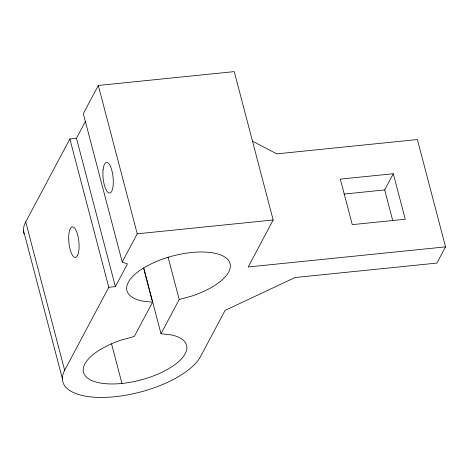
<?xml version="1.0" encoding="UTF-8"?>
<svg xmlns="http://www.w3.org/2000/svg" width="469" height="469" viewBox="0 0 469 469"><rect width="100%" height="100%" fill="white"/><g stroke="black" fill="none" stroke-linecap="round" stroke-linejoin="round"><path stroke-width="0.7" d="M24.001 233.826A72.22 29.723 -14.7 0 1 25.731 221.913L69.869 138.935L76.47 138.267L85.516 121.248M445.55 246.87L248.201 266.972L273.163 219.973L234.242 71.616L98.314 85.464L83.312 113.656L122.233 262.013L127.457 263.936L115.386 286.623L108.79 287.292L64.652 370.27A72.22 29.723 -14.7 0 0 114.876 396.727A72.22 29.723 -14.7 0 0 200.615 356.422L225.097 310.402L295.048 277.525L436.932 263.074L445.55 246.87L417.392 139.545L276.798 153.867L252.123 140.987M122.233 262.013L137.235 233.814L98.314 85.464M143.655 268.303L152.548 302.218L134.339 336.443L121.313 340.031A53.29 21.932 -14.7 0 0 88.195 378.553A53.29 21.932 -14.7 0 0 165.053 370.727A53.29 21.932 -14.7 0 0 171.478 334.925L160.99 333.729L143.754 268.028M160.99 333.729L179.199 299.503L168.078 257.112M392.77 220.747L384.686 189.933L393.303 173.729L340.324 179.123L352.266 224.639L405.245 219.246L393.303 173.729M179.199 299.503L192.226 295.916A53.29 21.932 -14.7 0 0 225.343 257.387A53.29 21.932 -14.7 0 0 148.485 265.219A53.29 21.932 -14.7 0 0 142.066 301.022L152.548 302.218M344.047 194.072L384.686 189.933M137.235 233.814L273.163 219.973M76.47 138.267L115.386 286.623M69.869 138.935L108.79 287.292M111.563 343.877L121.946 383.443M25.731 221.913L64.652 370.27M23.45 230.32L62.371 378.676M77.455 255.74L76.353 257.123A15.424 4.995 84.2 0 1 68.691 238.862A15.424 4.995 84.2 0 1 75.814 229.933A15.424 4.995 84.2 0 1 77.455 255.74M103.121 169.532A15.424 4.995 84.2 0 0 109.3 193.087A15.424 4.995 84.2 0 0 111.898 170.616A15.424 4.995 84.2 0 0 103.121 169.532"/></g></svg>
